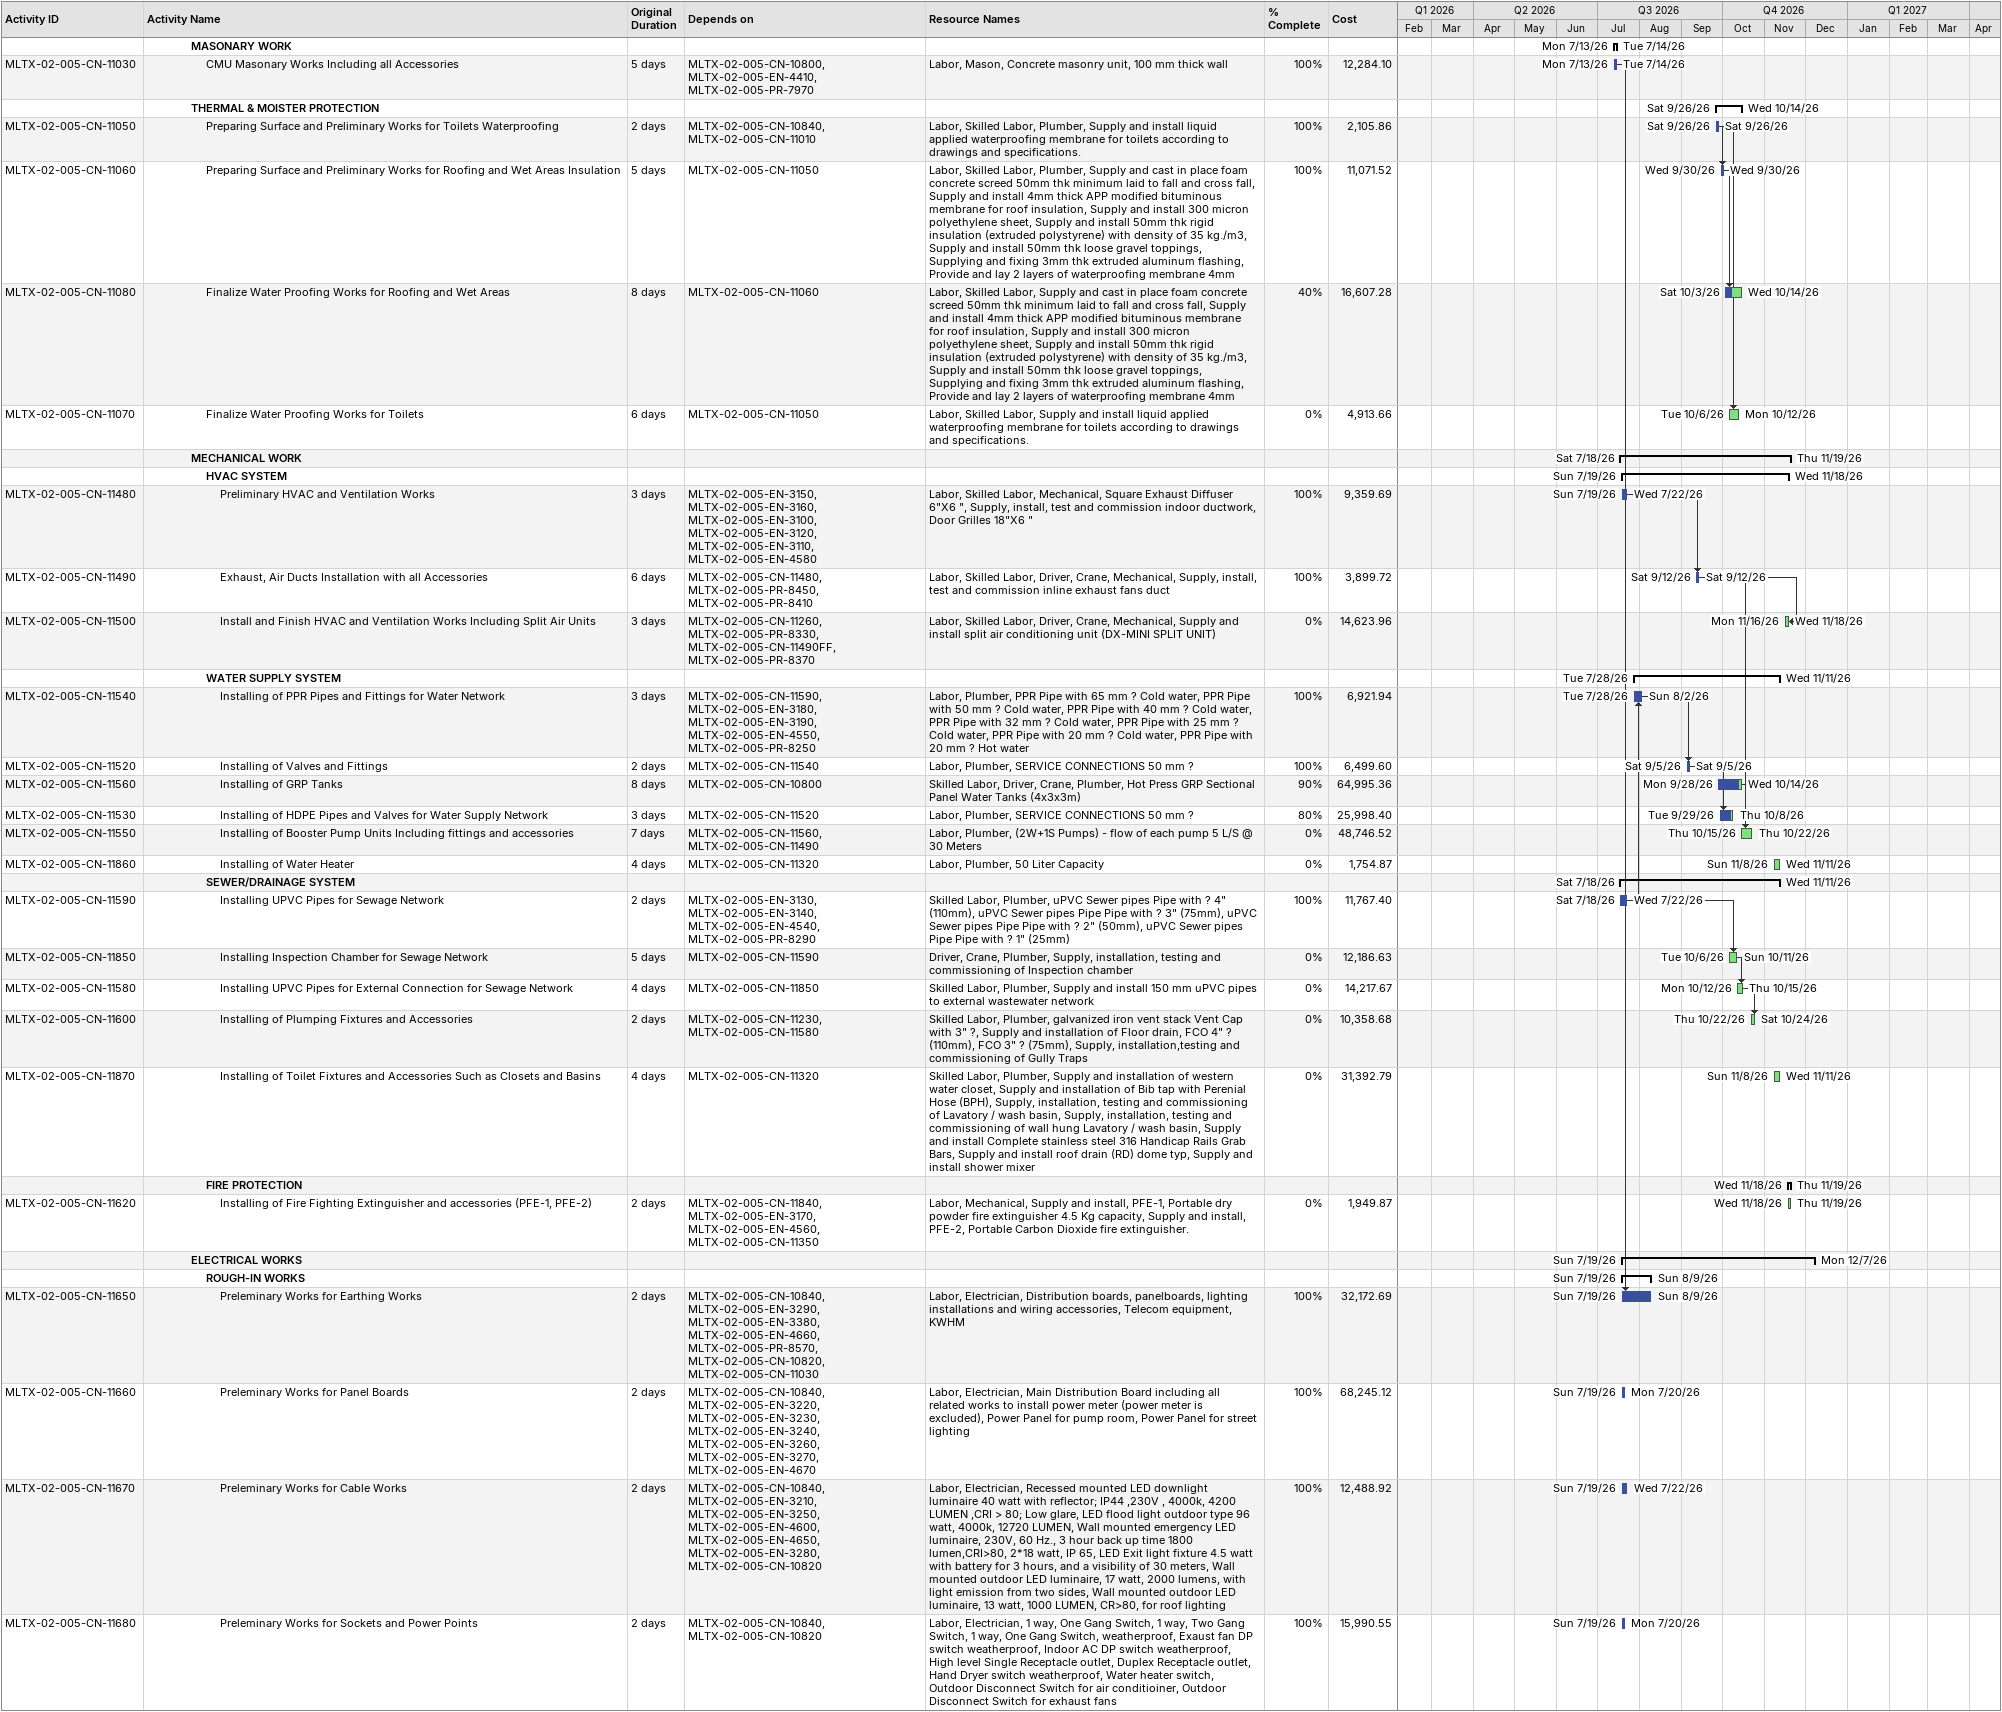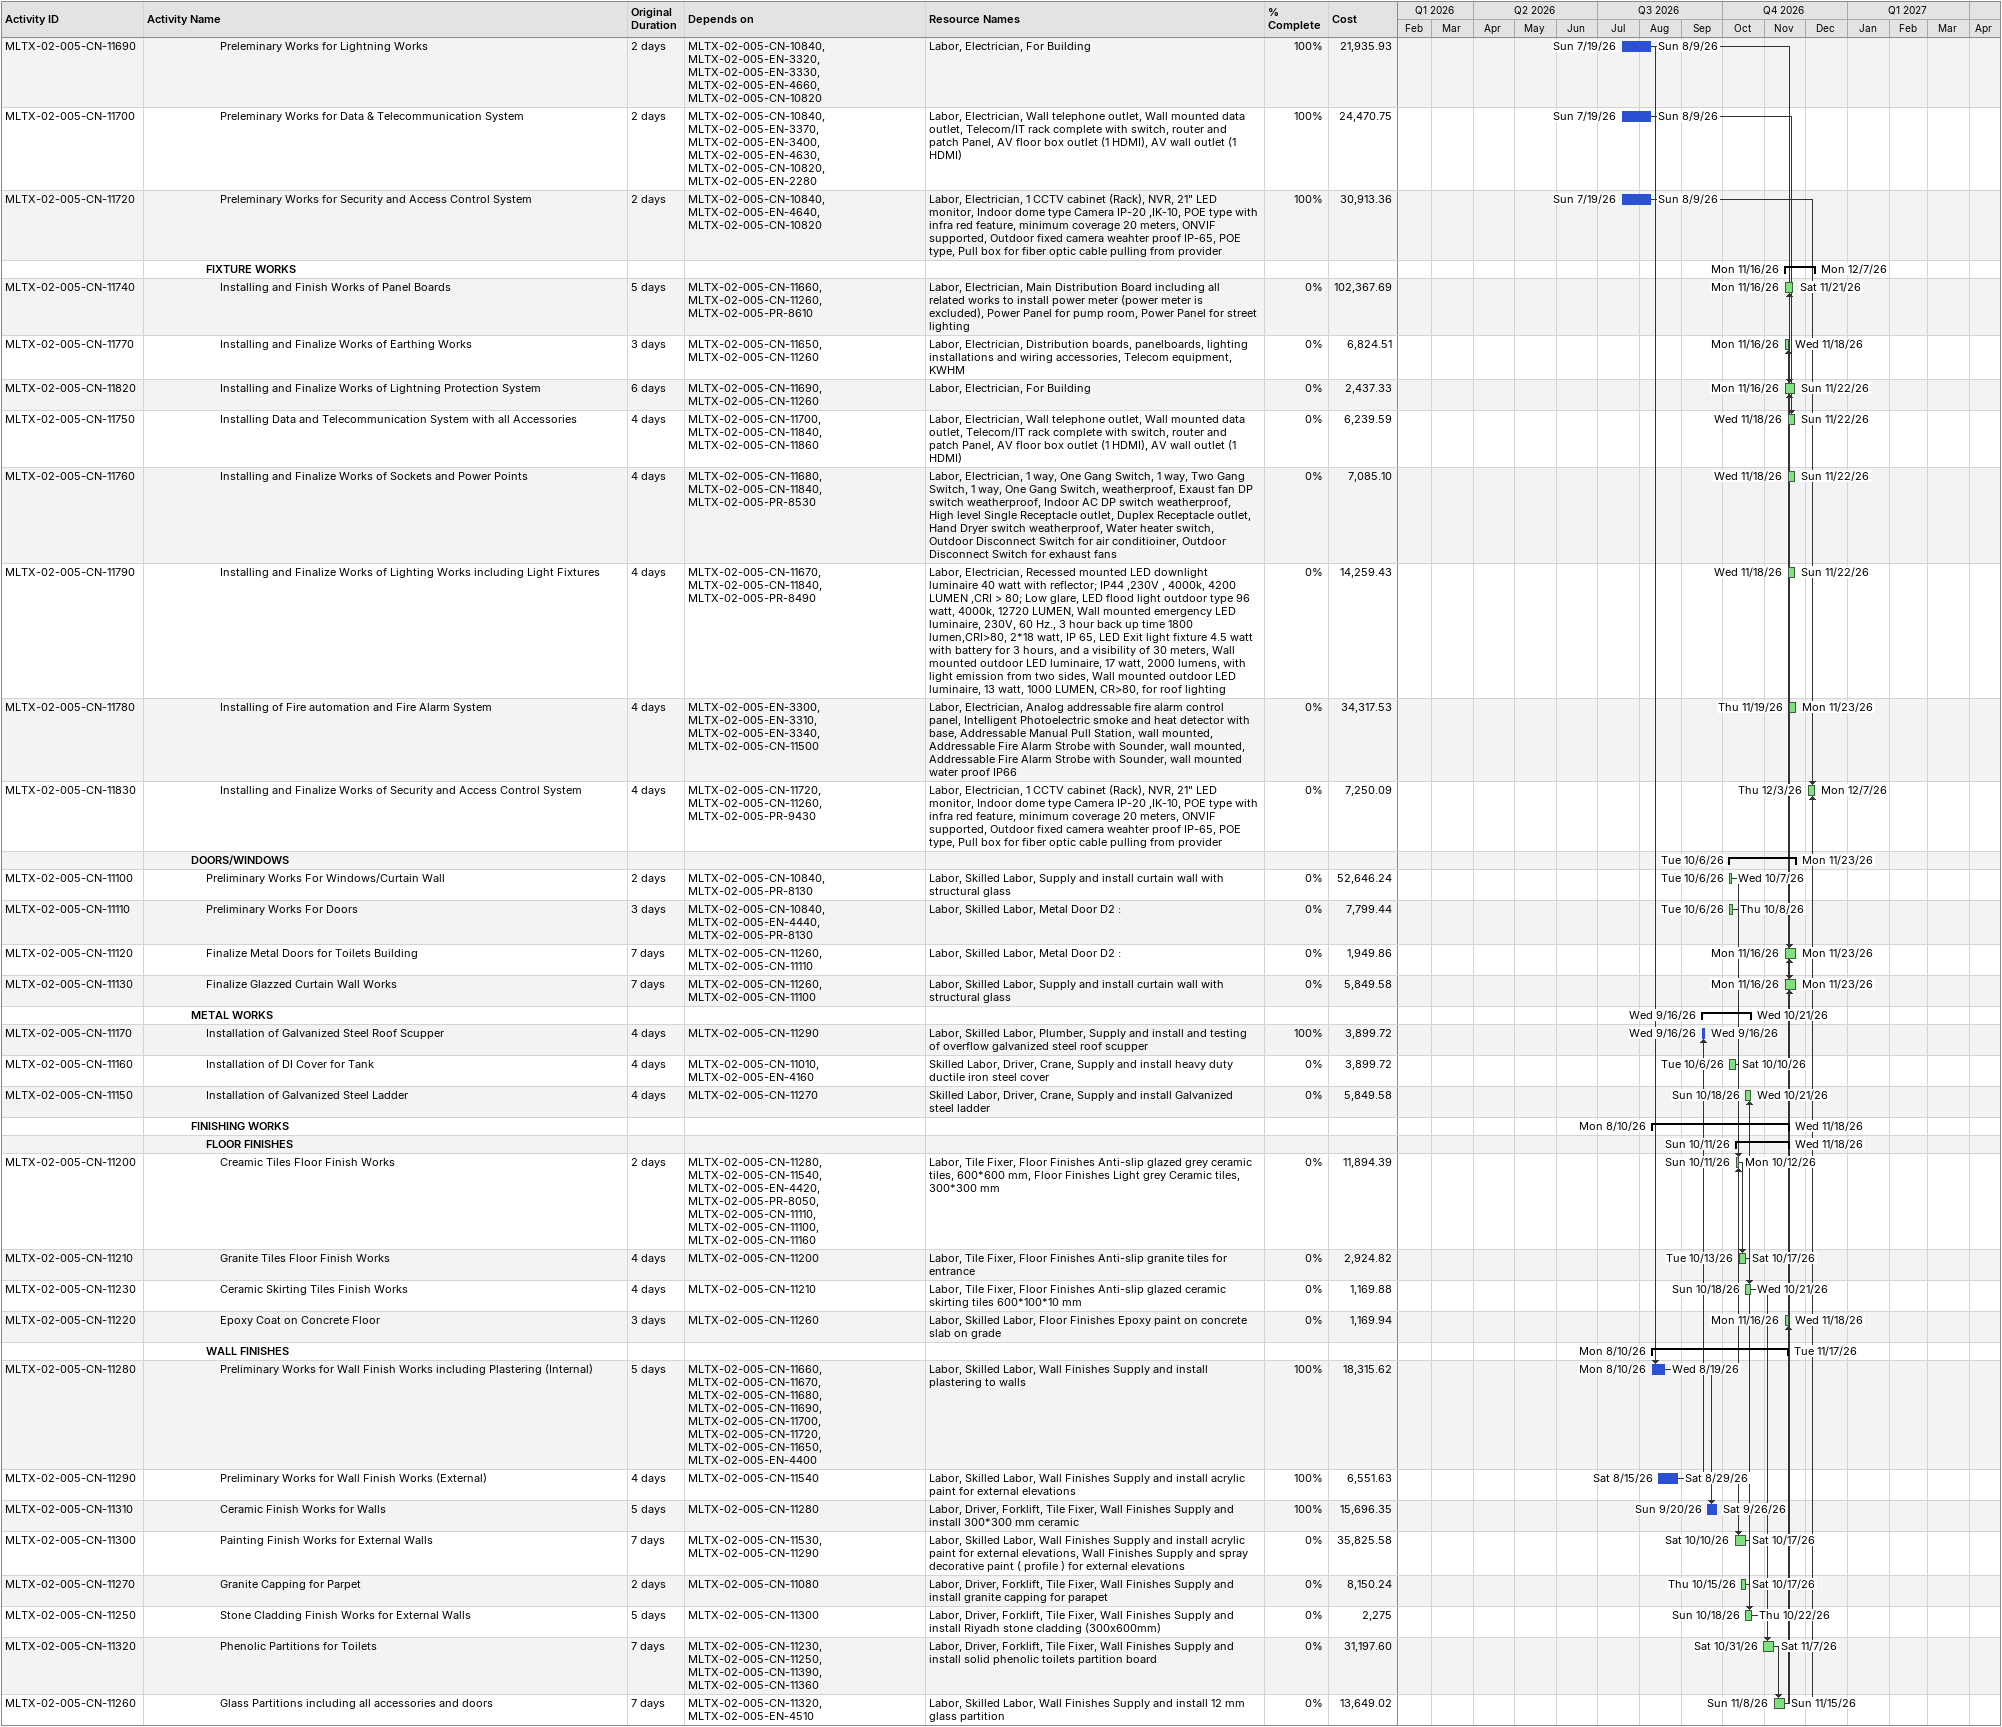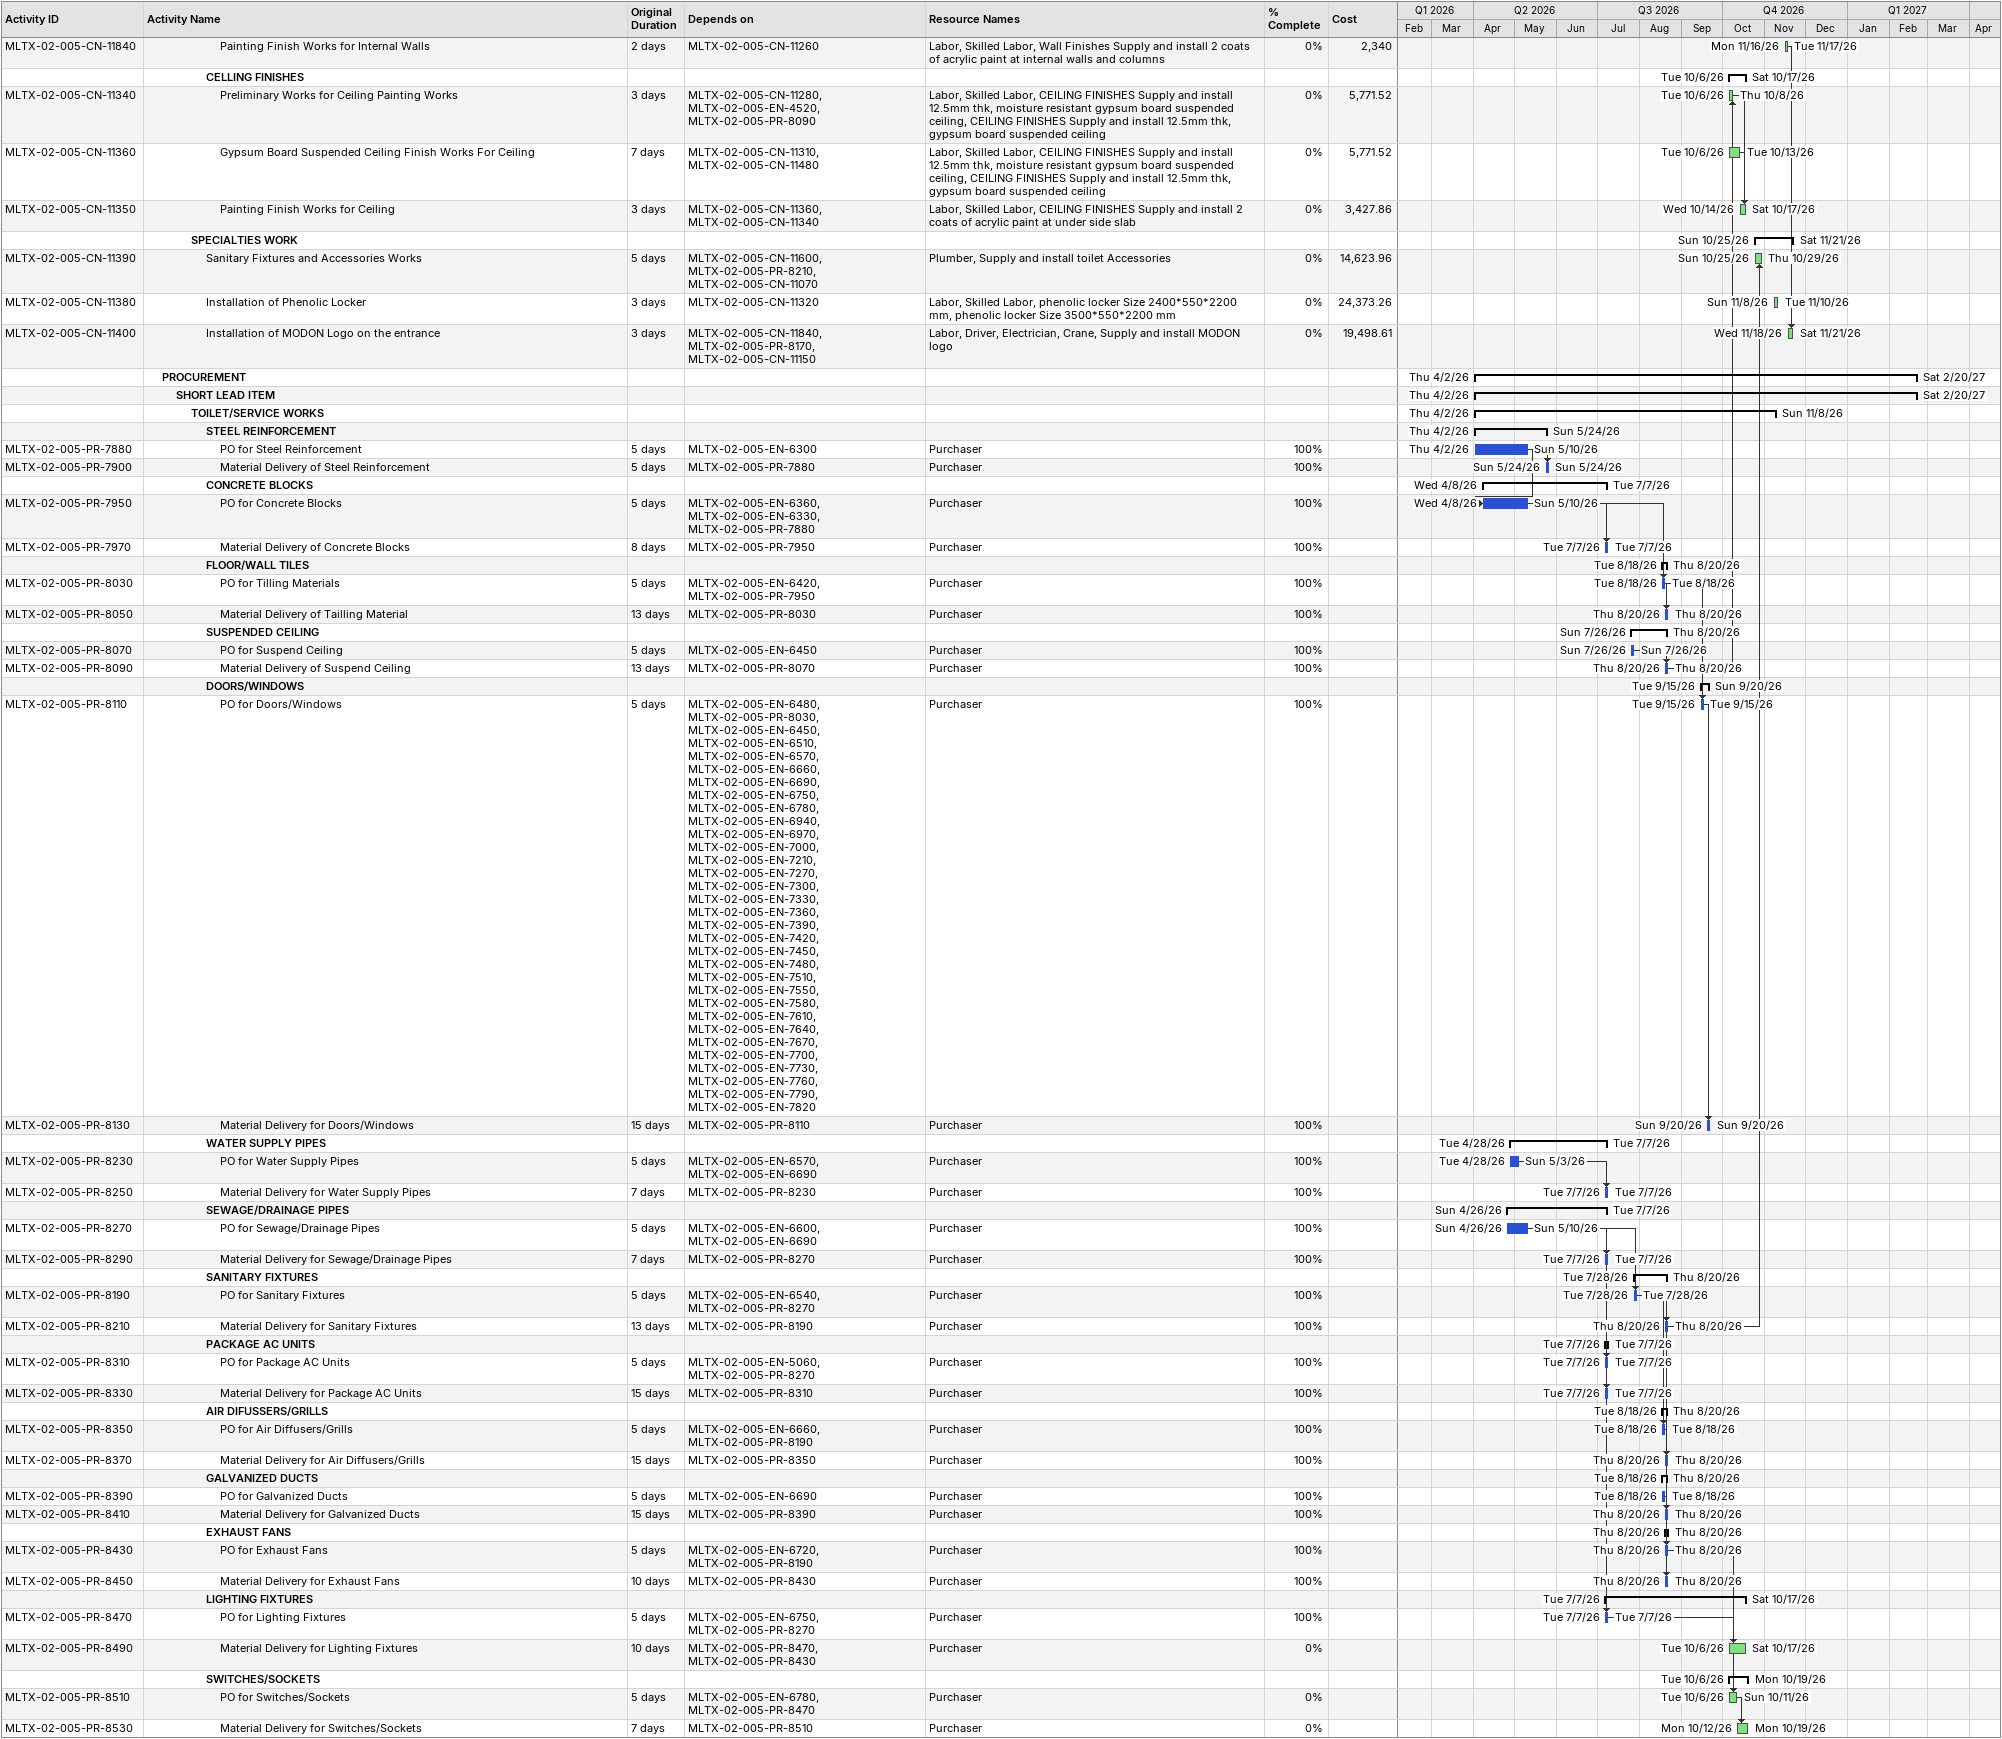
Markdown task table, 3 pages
| ID | Level | Task | Original duration | Start | Finish | Predecessors | Resources | % complete | Cost |
|---|---|---|---|---|---|---|---|---|---|
|  | 4 | **MASONARY WORK** |  | 2026-07-13 | 2026-07-14 |  |  |  |  |
| MLTX-02-005-CN-11030 | 5 | CMU Masonary Works Including all Accessories | 5d | 2026-07-13 | 2026-07-14 | MLTX-02-005-CN-10800, MLTX-02-005-EN-4410, MLTX-02-005-PR-7970 | Labor, Mason, Concrete masonry unit, 100 mm thick wall | 100 | 12284.10 |
|  | 4 | **THERMAL & MOISTER PROTECTION** |  | 2026-09-26 | 2026-10-14 |  |  |  |  |
| MLTX-02-005-CN-11050 | 5 | Preparing Surface and Preliminary Works for Toilets Waterproofing | 2d | 2026-09-26 | 2026-09-26 | MLTX-02-005-CN-10840, MLTX-02-005-CN-11010 | Labor, Skilled Labor, Plumber, Supply and install liquid applied waterproofing membrane for toilets according to drawings and specifications. | 100 | 2105.86 |
| MLTX-02-005-CN-11060 | 5 | Preparing Surface and Preliminary Works for Roofing and Wet Areas Insulation | 5d | 2026-09-30 | 2026-09-30 | MLTX-02-005-CN-11050 | Labor, Skilled Labor, Plumber, Supply and cast in place foam concrete screed 50mm thk minimum laid to fall and cross fall, Supply and install 4mm thick APP modified bituminous membrane for roof insulation, Supply and install 300 micron polyethylene sheet, Supply and install 50mm thk rigid insulation (extruded polystyrene) with density of 35 kg./m3, Supply and install 50mm thk loose gravel toppings, Supplying and fixing 3mm thk extruded aluminum flashing, Provide and lay 2 layers of waterproofing membrane 4mm | 100 | 11071.52 |
| MLTX-02-005-CN-11080 | 5 | Finalize Water Proofing Works for Roofing and Wet Areas | 8d | 2026-10-03 | 2026-10-14 | MLTX-02-005-CN-11060 | Labor, Skilled Labor, Supply and cast in place foam concrete screed 50mm thk minimum laid to fall and cross fall, Supply and install 4mm thick APP modified bituminous membrane for roof insulation, Supply and install 300 micron polyethylene sheet, Supply and install 50mm thk rigid insulation (extruded polystyrene) with density of 35 kg./m3, Supply and install 50mm thk loose gravel toppings, Supplying and fixing 3mm thk extruded aluminum flashing, Provide and lay 2 layers of waterproofing membrane 4mm | 40 | 16607.28 |
| MLTX-02-005-CN-11070 | 5 | Finalize Water Proofing Works for Toilets | 6d | 2026-10-06 | 2026-10-12 | MLTX-02-005-CN-11050 | Labor, Skilled Labor, Supply and install liquid applied waterproofing membrane for toilets according to drawings and specifications. | 0 | 4913.66 |
|  | 4 | **MECHANICAL WORK** |  | 2026-07-18 | 2026-11-19 |  |  |  |  |
|  | 5 | **HVAC SYSTEM** |  | 2026-07-19 | 2026-11-18 |  |  |  |  |
| MLTX-02-005-CN-11480 | 6 | Preliminary HVAC and Ventilation Works | 3d | 2026-07-19 | 2026-07-22 | MLTX-02-005-EN-3150, MLTX-02-005-EN-3160, MLTX-02-005-EN-3100, MLTX-02-005-EN-3120, MLTX-02-005-EN-3110, MLTX-02-005-EN-4580 | Labor, Skilled Labor, Mechanical, Square Exhaust Diffuser 6"X6 ", Supply, install, test and commission indoor ductwork, Door Grilles 18"X6 " | 100 | 9359.69 |
| MLTX-02-005-CN-11490 | 6 | Exhaust, Air Ducts Installation with all Accessories | 6d | 2026-09-12 | 2026-09-12 | MLTX-02-005-CN-11480, MLTX-02-005-PR-8450, MLTX-02-005-PR-8410 | Labor, Skilled Labor, Driver, Crane, Mechanical, Supply, install, test and commission inline exhaust fans duct | 100 | 3899.72 |
| MLTX-02-005-CN-11500 | 6 | Install and Finish HVAC and Ventilation Works Including Split Air Units | 3d | 2026-11-16 | 2026-11-18 | MLTX-02-005-CN-11260, MLTX-02-005-PR-8330, MLTX-02-005-CN-11490FF, MLTX-02-005-PR-8370 | Labor, Skilled Labor, Driver, Crane, Mechanical, Supply and install split air conditioning unit (DX-MINI SPLIT UNIT) | 0 | 14623.96 |
|  | 5 | **WATER SUPPLY SYSTEM** |  | 2026-07-28 | 2026-11-11 |  |  |  |  |
| MLTX-02-005-CN-11540 | 6 | Installing of PPR Pipes and Fittings for Water Network | 3d | 2026-07-28 | 2026-08-02 | MLTX-02-005-CN-11590, MLTX-02-005-EN-3180, MLTX-02-005-EN-3190, MLTX-02-005-EN-4550, MLTX-02-005-PR-8250 | Labor, Plumber, PPR Pipe with 65 mm ? Cold water, PPR Pipe with 50 mm ? Cold water, PPR Pipe with 40 mm ? Cold water, PPR Pipe with 32 mm ? Cold water, PPR Pipe with 25 mm ? Cold water, PPR Pipe with 20 mm ? Cold water, PPR Pipe with 20 mm ? Hot water | 100 | 6921.94 |
| MLTX-02-005-CN-11520 | 6 | Installing of Valves and Fittings | 2d | 2026-09-05 | 2026-09-05 | MLTX-02-005-CN-11540 | Labor, Plumber, SERVICE CONNECTIONS 50 mm ? | 100 | 6499.60 |
| MLTX-02-005-CN-11560 | 6 | Installing of GRP Tanks | 8d | 2026-09-28 | 2026-10-14 | MLTX-02-005-CN-10800 | Skilled Labor, Driver, Crane, Plumber, Hot Press GRP Sectional Panel Water Tanks (4x3x3m) | 90 | 64995.36 |
| MLTX-02-005-CN-11530 | 6 | Installing of HDPE Pipes and Valves for Water Supply Network | 3d | 2026-09-29 | 2026-10-08 | MLTX-02-005-CN-11520 | Labor, Plumber, SERVICE CONNECTIONS 50 mm ? | 80 | 25998.40 |
| MLTX-02-005-CN-11550 | 6 | Installing of Booster Pump Units Including fittings and accessories | 7d | 2026-10-15 | 2026-10-22 | MLTX-02-005-CN-11560, MLTX-02-005-CN-11490 | Labor, Plumber, (2W+1S Pumps) - flow of each pump 5 L/S @ 30 Meters | 0 | 48746.52 |
| MLTX-02-005-CN-11860 | 6 | Installing of Water Heater | 4d | 2026-11-08 | 2026-11-11 | MLTX-02-005-CN-11320 | Labor, Plumber, 50 Liter Capacity | 0 | 1754.87 |
|  | 5 | **SEWER/DRAINAGE SYSTEM** |  | 2026-07-18 | 2026-11-11 |  |  |  |  |
| MLTX-02-005-CN-11590 | 6 | Installing UPVC Pipes for Sewage Network | 2d | 2026-07-18 | 2026-07-22 | MLTX-02-005-EN-3130, MLTX-02-005-EN-3140, MLTX-02-005-EN-4540, MLTX-02-005-PR-8290 | Skilled Labor, Plumber, uPVC Sewer pipes Pipe with ? 4" (110mm), uPVC Sewer pipes Pipe Pipe with ? 3" (75mm), uPVC Sewer pipes Pipe Pipe with ? 2" (50mm), uPVC Sewer pipes Pipe Pipe with ? 1" (25mm) | 100 | 11767.40 |
| MLTX-02-005-CN-11850 | 6 | Installing Inspection Chamber for Sewage Network | 5d | 2026-10-06 | 2026-10-11 | MLTX-02-005-CN-11590 | Driver, Crane, Plumber, Supply, installation, testing and commissioning of Inspection chamber | 0 | 12186.63 |
| MLTX-02-005-CN-11580 | 6 | Installing UPVC Pipes for External Connection for Sewage Network | 4d | 2026-10-12 | 2026-10-15 | MLTX-02-005-CN-11850 | Skilled Labor, Plumber, Supply and install 150 mm uPVC pipes to external wastewater network | 0 | 14217.67 |
| MLTX-02-005-CN-11600 | 6 | Installing of Plumping Fixtures and Accessories | 2d | 2026-10-22 | 2026-10-24 | MLTX-02-005-CN-11230, MLTX-02-005-CN-11580 | Skilled Labor, Plumber, galvanized iron vent stack Vent Cap with 3" ?, Supply and installation of Floor drain, FCO 4" ? (110mm), FCO 3" ? (75mm), Supply, installation,testing and commissioning of Gully Traps | 0 | 10358.68 |
| MLTX-02-005-CN-11870 | 6 | Installing of Toilet Fixtures and Accessories Such as Closets and Basins | 4d | 2026-11-08 | 2026-11-11 | MLTX-02-005-CN-11320 | Skilled Labor, Plumber, Supply and installation of western water closet, Supply and installation of Bib tap with Perenial Hose (BPH), Supply, installation, testing and commissioning of Lavatory / wash basin, Supply, installation, testing and commissioning of wall hung Lavatory / wash basin, Supply and install Complete stainless steel 316 Handicap Rails Grab Bars, Supply and install roof drain (RD) dome typ, Supply and install shower mixer | 0 | 31392.79 |
|  | 5 | **FIRE PROTECTION** |  | 2026-11-18 | 2026-11-19 |  |  |  |  |
| MLTX-02-005-CN-11620 | 6 | Installing of Fire Fighting Extinguisher and accessories (PFE-1, PFE-2) | 2d | 2026-11-18 | 2026-11-19 | MLTX-02-005-CN-11840, MLTX-02-005-EN-3170, MLTX-02-005-EN-4560, MLTX-02-005-CN-11350 | Labor, Mechanical, Supply and install, PFE-1, Portable dry powder fire extinguisher 4.5 Kg capacity, Supply and install, PFE-2, Portable Carbon Dioxide fire extinguisher. | 0 | 1949.87 |
|  | 4 | **ELECTRICAL WORKS** |  | 2026-07-19 | 2026-12-07 |  |  |  |  |
|  | 5 | **ROUGH-IN WORKS** |  | 2026-07-19 | 2026-08-09 |  |  |  |  |
| MLTX-02-005-CN-11650 | 6 | Preleminary Works for Earthing Works | 2d | 2026-07-19 | 2026-08-09 | MLTX-02-005-CN-10840, MLTX-02-005-EN-3290, MLTX-02-005-EN-3380, MLTX-02-005-EN-4660, MLTX-02-005-PR-8570, MLTX-02-005-CN-10820, MLTX-02-005-CN-11030 | Labor, Electrician, Distribution boards, panelboards, lighting installations and wiring accessories, Telecom equipment, KWHM | 100 | 32172.69 |
| MLTX-02-005-CN-11660 | 6 | Preleminary Works for Panel Boards | 2d | 2026-07-19 | 2026-07-20 | MLTX-02-005-CN-10840, MLTX-02-005-EN-3220, MLTX-02-005-EN-3230, MLTX-02-005-EN-3240, MLTX-02-005-EN-3260, MLTX-02-005-EN-3270, MLTX-02-005-EN-4670 | Labor, Electrician, Main Distribution Board including all related works to install power meter (power meter is excluded), Power Panel for pump room, Power Panel for street lighting | 100 | 68245.12 |
| MLTX-02-005-CN-11670 | 6 | Preleminary Works for Cable Works | 2d | 2026-07-19 | 2026-07-22 | MLTX-02-005-CN-10840, MLTX-02-005-EN-3210, MLTX-02-005-EN-3250, MLTX-02-005-EN-4600, MLTX-02-005-EN-4650, MLTX-02-005-EN-3280, MLTX-02-005-CN-10820 | Labor, Electrician, Recessed mounted LED downlight luminaire 40 watt with reflector; IP44 ,230V , 4000k, 4200 LUMEN ,CRI > 80; Low glare, LED flood light outdoor type 96 watt, 4000k, 12720 LUMEN, Wall mounted emergency LED luminaire, 230V, 60 Hz., 3 hour back up time 1800 lumen,CRI>80, 2*18 watt, IP 65, LED Exit light fixture 4.5 watt with battery for 3 hours, and a visibility of 30 meters, Wall mounted outdoor LED luminaire, 17 watt, 2000 lumens, with light emission from two sides, Wall mounted outdoor LED luminaire, 13 watt, 1000 LUMEN, CR>80, for roof lighting | 100 | 12488.92 |
| MLTX-02-005-CN-11680 | 6 | Preleminary Works for Sockets and Power Points | 2d | 2026-07-19 | 2026-07-20 | MLTX-02-005-CN-10840, MLTX-02-005-CN-10820 | Labor, Electrician, 1 way, One Gang Switch, 1 way, Two Gang Switch, 1 way, One Gang Switch, weatherproof, Exaust fan DP switch weatherproof, Indoor AC DP switch weatherproof, High level Single Receptacle outlet, Duplex Receptacle outlet, Hand Dryer switch weatherproof, Water heater switch, Outdoor Disconnect Switch for air conditioiner, Outdoor Disconnect Switch for exhaust fans | 100 | 15990.55 |
| MLTX-02-005-CN-11690 | 6 | Preleminary Works for Lightning Works | 2d | 2026-07-19 | 2026-08-09 | MLTX-02-005-CN-10840, MLTX-02-005-EN-3320, MLTX-02-005-EN-3330, MLTX-02-005-EN-4660, MLTX-02-005-CN-10820 | Labor, Electrician, For Building | 100 | 21935.93 |
| MLTX-02-005-CN-11700 | 6 | Preleminary Works for Data & Telecommunication System | 2d | 2026-07-19 | 2026-08-09 | MLTX-02-005-CN-10840, MLTX-02-005-EN-3370, MLTX-02-005-EN-3400, MLTX-02-005-EN-4630, MLTX-02-005-CN-10820, MLTX-02-005-EN-2280 | Labor, Electrician, Wall telephone outlet, Wall mounted data outlet, Telecom/IT rack complete with switch, router and patch Panel, AV floor box outlet (1 HDMI), AV wall outlet (1 HDMI) | 100 | 24470.75 |
| MLTX-02-005-CN-11720 | 6 | Preleminary Works for Security and Access Control System | 2d | 2026-07-19 | 2026-08-09 | MLTX-02-005-CN-10840, MLTX-02-005-EN-4640, MLTX-02-005-CN-10820 | Labor, Electrician, 1 CCTV cabinet (Rack), NVR, 21" LED monitor, Indoor dome type Camera IP-20 ,IK-10, POE type with infra red feature, minimum coverage 20 meters, ONVIF supported, Outdoor fixed camera weahter proof IP-65, POE type, Pull box for fiber optic cable pulling from provider | 100 | 30913.36 |
|  | 5 | **FIXTURE WORKS** |  | 2026-11-16 | 2026-12-07 |  |  |  |  |
| MLTX-02-005-CN-11740 | 6 | Installing and Finish Works of Panel Boards | 5d | 2026-11-16 | 2026-11-21 | MLTX-02-005-CN-11660, MLTX-02-005-CN-11260, MLTX-02-005-PR-8610 | Labor, Electrician, Main Distribution Board including all related works to install power meter (power meter is excluded), Power Panel for pump room, Power Panel for street lighting | 0 | 102367.69 |
| MLTX-02-005-CN-11770 | 6 | Installing and Finalize Works of Earthing Works | 3d | 2026-11-16 | 2026-11-18 | MLTX-02-005-CN-11650, MLTX-02-005-CN-11260 | Labor, Electrician, Distribution boards, panelboards, lighting installations and wiring accessories, Telecom equipment, KWHM | 0 | 6824.51 |
| MLTX-02-005-CN-11820 | 6 | Installing and Finalize Works of Lightning Protection System | 6d | 2026-11-16 | 2026-11-22 | MLTX-02-005-CN-11690, MLTX-02-005-CN-11260 | Labor, Electrician, For Building | 0 | 2437.33 |
| MLTX-02-005-CN-11750 | 6 | Installing Data and Telecommunication System with all Accessories | 4d | 2026-11-18 | 2026-11-22 | MLTX-02-005-CN-11700, MLTX-02-005-CN-11840, MLTX-02-005-CN-11860 | Labor, Electrician, Wall telephone outlet, Wall mounted data outlet, Telecom/IT rack complete with switch, router and patch Panel, AV floor box outlet (1 HDMI), AV wall outlet (1 HDMI) | 0 | 6239.59 |
| MLTX-02-005-CN-11760 | 6 | Installing and Finalize Works of Sockets and Power Points | 4d | 2026-11-18 | 2026-11-22 | MLTX-02-005-CN-11680, MLTX-02-005-CN-11840, MLTX-02-005-PR-8530 | Labor, Electrician, 1 way, One Gang Switch, 1 way, Two Gang Switch, 1 way, One Gang Switch, weatherproof, Exaust fan DP switch weatherproof, Indoor AC DP switch weatherproof, High level Single Receptacle outlet, Duplex Receptacle outlet, Hand Dryer switch weatherproof, Water heater switch, Outdoor Disconnect Switch for air conditioiner, Outdoor Disconnect Switch for exhaust fans | 0 | 7085.10 |
| MLTX-02-005-CN-11790 | 6 | Installing and Finalize Works of Lighting Works including Light Fixtures | 4d | 2026-11-18 | 2026-11-22 | MLTX-02-005-CN-11670, MLTX-02-005-CN-11840, MLTX-02-005-PR-8490 | Labor, Electrician, Recessed mounted LED downlight luminaire 40 watt with reflector; IP44 ,230V , 4000k, 4200 LUMEN ,CRI > 80; Low glare, LED flood light outdoor type 96 watt, 4000k, 12720 LUMEN, Wall mounted emergency LED luminaire, 230V, 60 Hz., 3 hour back up time 1800 lumen,CRI>80, 2*18 watt, IP 65, LED Exit light fixture 4.5 watt with battery for 3 hours, and a visibility of 30 meters, Wall mounted outdoor LED luminaire, 17 watt, 2000 lumens, with light emission from two sides, Wall mounted outdoor LED luminaire, 13 watt, 1000 LUMEN, CR>80, for roof lighting | 0 | 14259.43 |
| MLTX-02-005-CN-11780 | 6 | Installing of Fire automation and Fire Alarm System | 4d | 2026-11-19 | 2026-11-23 | MLTX-02-005-EN-3300, MLTX-02-005-EN-3310, MLTX-02-005-EN-3340, MLTX-02-005-CN-11500 | Labor, Electrician, Analog addressable fire alarm control panel, Intelligent Photoelectric smoke and heat detector with base, Addressable Manual Pull Station, wall mounted, Addressable Fire Alarm Strobe with Sounder, wall mounted, Addressable Fire Alarm Strobe with Sounder, wall mounted water proof IP66 | 0 | 34317.53 |
| MLTX-02-005-CN-11830 | 6 | Installing and Finalize Works of Security and Access Control System | 4d | 2026-12-03 | 2026-12-07 | MLTX-02-005-CN-11720, MLTX-02-005-CN-11260, MLTX-02-005-PR-9430 | Labor, Electrician, 1 CCTV cabinet (Rack), NVR, 21" LED monitor, Indoor dome type Camera IP-20 ,IK-10, POE type with infra red feature, minimum coverage 20 meters, ONVIF supported, Outdoor fixed camera weahter proof IP-65, POE type, Pull box for fiber optic cable pulling from provider | 0 | 7250.09 |
|  | 4 | **DOORS/WINDOWS** |  | 2026-10-06 | 2026-11-23 |  |  |  |  |
| MLTX-02-005-CN-11100 | 5 | Preliminary Works For Windows/Curtain Wall | 2d | 2026-10-06 | 2026-10-07 | MLTX-02-005-CN-10840, MLTX-02-005-PR-8130 | Labor, Skilled Labor, Supply and install curtain wall with structural glass | 0 | 52646.24 |
| MLTX-02-005-CN-11110 | 5 | Preliminary Works For Doors | 3d | 2026-10-06 | 2026-10-08 | MLTX-02-005-CN-10840, MLTX-02-005-EN-4440, MLTX-02-005-PR-8130 | Labor, Skilled Labor, Metal Door D2 : | 0 | 7799.44 |
| MLTX-02-005-CN-11120 | 5 | Finalize Metal Doors for Toilets Building | 7d | 2026-11-16 | 2026-11-23 | MLTX-02-005-CN-11260, MLTX-02-005-CN-11110 | Labor, Skilled Labor, Metal Door D2 : | 0 | 1949.86 |
| MLTX-02-005-CN-11130 | 5 | Finalize Glazzed Curtain Wall Works | 7d | 2026-11-16 | 2026-11-23 | MLTX-02-005-CN-11260, MLTX-02-005-CN-11100 | Labor, Skilled Labor, Supply and install curtain wall with structural glass | 0 | 5849.58 |
|  | 4 | **METAL WORKS** |  | 2026-09-16 | 2026-10-21 |  |  |  |  |
| MLTX-02-005-CN-11170 | 5 | Installation of Galvanized Steel Roof Scupper | 4d | 2026-09-16 | 2026-09-16 | MLTX-02-005-CN-11290 | Labor, Skilled Labor, Plumber, Supply and install and testing of overflow galvanized steel roof scupper | 100 | 3899.72 |
| MLTX-02-005-CN-11160 | 5 | Installation of DI Cover for Tank | 4d | 2026-10-06 | 2026-10-10 | MLTX-02-005-CN-11010, MLTX-02-005-EN-4160 | Skilled Labor, Driver, Crane, Supply and install heavy duty ductile iron steel cover | 0 | 3899.72 |
| MLTX-02-005-CN-11150 | 5 | Installation of Galvanized Steel Ladder | 4d | 2026-10-18 | 2026-10-21 | MLTX-02-005-CN-11270 | Skilled Labor, Driver, Crane, Supply and install Galvanized steel ladder | 0 | 5849.58 |
|  | 4 | **FINISHING WORKS** |  | 2026-08-10 | 2026-11-18 |  |  |  |  |
|  | 5 | **FLOOR FINISHES** |  | 2026-10-11 | 2026-11-18 |  |  |  |  |
| MLTX-02-005-CN-11200 | 6 | Creamic Tiles Floor Finish Works | 2d | 2026-10-11 | 2026-10-12 | MLTX-02-005-CN-11280, MLTX-02-005-CN-11540, MLTX-02-005-EN-4420, MLTX-02-005-PR-8050, MLTX-02-005-CN-11110, MLTX-02-005-CN-11100, MLTX-02-005-CN-11160 | Labor, Tile Fixer, Floor Finishes Anti-slip glazed grey ceramic tiles, 600*600 mm, Floor Finishes Light grey Ceramic tiles, 300*300 mm | 0 | 11894.39 |
| MLTX-02-005-CN-11210 | 6 | Granite Tiles Floor Finish Works | 4d | 2026-10-13 | 2026-10-17 | MLTX-02-005-CN-11200 | Labor, Tile Fixer, Floor Finishes Anti-slip granite tiles for entrance | 0 | 2924.82 |
| MLTX-02-005-CN-11230 | 6 | Ceramic Skirting Tiles Finish Works | 4d | 2026-10-18 | 2026-10-21 | MLTX-02-005-CN-11210 | Labor, Tile Fixer, Floor Finishes Anti-slip glazed ceramic skirting tiles 600*100*10 mm | 0 | 1169.88 |
| MLTX-02-005-CN-11220 | 6 | Epoxy Coat on Concrete Floor | 3d | 2026-11-16 | 2026-11-18 | MLTX-02-005-CN-11260 | Labor, Skilled Labor, Floor Finishes Epoxy paint on concrete slab on grade | 0 | 1169.94 |
|  | 5 | **WALL FINISHES** |  | 2026-08-10 | 2026-11-17 |  |  |  |  |
| MLTX-02-005-CN-11280 | 6 | Preliminary Works for Wall Finish Works including Plastering (Internal) | 5d | 2026-08-10 | 2026-08-19 | MLTX-02-005-CN-11660, MLTX-02-005-CN-11670, MLTX-02-005-CN-11680, MLTX-02-005-CN-11690, MLTX-02-005-CN-11700, MLTX-02-005-CN-11720, MLTX-02-005-CN-11650, MLTX-02-005-EN-4400 | Labor, Skilled Labor, Wall Finishes Supply and install plastering to walls | 100 | 18315.62 |
| MLTX-02-005-CN-11290 | 6 | Preliminary Works for Wall Finish Works (External) | 4d | 2026-08-15 | 2026-08-29 | MLTX-02-005-CN-11540 | Labor, Skilled Labor, Wall Finishes Supply and install acrylic paint for external elevations | 100 | 6551.63 |
| MLTX-02-005-CN-11310 | 6 | Ceramic Finish Works for Walls | 5d | 2026-09-20 | 2026-09-26 | MLTX-02-005-CN-11280 | Labor, Driver, Forklift, Tile Fixer, Wall Finishes Supply and install 300*300 mm ceramic | 100 | 15696.35 |
| MLTX-02-005-CN-11300 | 6 | Painting Finish Works for External Walls | 7d | 2026-10-10 | 2026-10-17 | MLTX-02-005-CN-11530, MLTX-02-005-CN-11290 | Labor, Skilled Labor, Wall Finishes Supply and install acrylic paint for external elevations, Wall Finishes Supply and spray decorative paint ( profile ) for external elevations | 0 | 35825.58 |
| MLTX-02-005-CN-11270 | 6 | Granite Capping for Parpet | 2d | 2026-10-15 | 2026-10-17 | MLTX-02-005-CN-11080 | Labor, Driver, Forklift, Tile Fixer, Wall Finishes Supply and install granite capping for parapet | 0 | 8150.24 |
| MLTX-02-005-CN-11250 | 6 | Stone Cladding Finish Works for External Walls | 5d | 2026-10-18 | 2026-10-22 | MLTX-02-005-CN-11300 | Labor, Driver, Forklift, Tile Fixer, Wall Finishes Supply and install Riyadh stone cladding (300x600mm) | 0 | 2275 |
| MLTX-02-005-CN-11320 | 6 | Phenolic Partitions for Toilets | 7d | 2026-10-31 | 2026-11-07 | MLTX-02-005-CN-11230, MLTX-02-005-CN-11250, MLTX-02-005-CN-11390, MLTX-02-005-CN-11360 | Labor, Driver, Forklift, Tile Fixer, Wall Finishes Supply and install solid phenolic toilets partition board | 0 | 31197.60 |
| MLTX-02-005-CN-11260 | 6 | Glass Partitions including all accessories and doors | 7d | 2026-11-08 | 2026-11-15 | MLTX-02-005-CN-11320, MLTX-02-005-EN-4510 | Labor, Skilled Labor, Wall Finishes Supply and install 12 mm glass partition | 0 | 13649.02 |
| MLTX-02-005-CN-11840 | 6 | Painting Finish Works for Internal Walls | 2d | 2026-11-16 | 2026-11-17 | MLTX-02-005-CN-11260 | Labor, Skilled Labor, Wall Finishes Supply and install 2 coats of acrylic paint at internal walls and columns | 0 | 2340 |
|  | 5 | **CELLING FINISHES** |  | 2026-10-06 | 2026-10-17 |  |  |  |  |
| MLTX-02-005-CN-11340 | 6 | Preliminary Works for Ceiling Painting Works | 3d | 2026-10-06 | 2026-10-08 | MLTX-02-005-CN-11280, MLTX-02-005-EN-4520, MLTX-02-005-PR-8090 | Labor, Skilled Labor, CEILING FINISHES Supply and install 12.5mm thk, moisture resistant gypsum board suspended ceiling, CEILING FINISHES Supply and install 12.5mm thk, gypsum board suspended ceiling | 0 | 5771.52 |
| MLTX-02-005-CN-11360 | 6 | Gypsum Board Suspended Ceiling Finish Works For Ceiling | 7d | 2026-10-06 | 2026-10-13 | MLTX-02-005-CN-11310, MLTX-02-005-CN-11480 | Labor, Skilled Labor, CEILING FINISHES Supply and install 12.5mm thk, moisture resistant gypsum board suspended ceiling, CEILING FINISHES Supply and install 12.5mm thk, gypsum board suspended ceiling | 0 | 5771.52 |
| MLTX-02-005-CN-11350 | 6 | Painting Finish Works for Ceiling | 3d | 2026-10-14 | 2026-10-17 | MLTX-02-005-CN-11360, MLTX-02-005-CN-11340 | Labor, Skilled Labor, CEILING FINISHES Supply and install 2 coats of acrylic paint at under side slab | 0 | 3427.86 |
|  | 4 | **SPECIALTIES WORK** |  | 2026-10-25 | 2026-11-21 |  |  |  |  |
| MLTX-02-005-CN-11390 | 5 | Sanitary Fixtures and Accessories Works | 5d | 2026-10-25 | 2026-10-29 | MLTX-02-005-CN-11600, MLTX-02-005-PR-8210, MLTX-02-005-CN-11070 | Plumber, Supply and install toilet Accessories | 0 | 14623.96 |
| MLTX-02-005-CN-11380 | 5 | Installation of Phenolic Locker | 3d | 2026-11-08 | 2026-11-10 | MLTX-02-005-CN-11320 | Labor, Skilled Labor, phenolic locker Size 2400*550*2200 mm, phenolic locker Size 3500*550*2200 mm | 0 | 24373.26 |
| MLTX-02-005-CN-11400 | 5 | Installation of MODON Logo on the entrance | 3d | 2026-11-18 | 2026-11-21 | MLTX-02-005-CN-11840, MLTX-02-005-PR-8170, MLTX-02-005-CN-11150 | Labor, Driver, Electrician, Crane, Supply and install MODON logo | 0 | 19498.61 |
|  | 2 | **PROCUREMENT** |  | 2026-04-02 | 2027-02-20 |  |  |  |  |
|  | 3 | **SHORT LEAD ITEM** |  | 2026-04-02 | 2027-02-20 |  |  |  |  |
|  | 4 | **TOILET/SERVICE WORKS** |  | 2026-04-02 | 2026-11-08 |  |  |  |  |
|  | 5 | **STEEL REINFORCEMENT** |  | 2026-04-02 | 2026-05-24 |  |  |  |  |
| MLTX-02-005-PR-7880 | 6 | PO for Steel Reinforcement | 5d | 2026-04-02 | 2026-05-10 | MLTX-02-005-EN-6300 | Purchaser | 100 |  |
| MLTX-02-005-PR-7900 | 6 | Material Delivery of Steel Reinforcement | 5d | 2026-05-24 | 2026-05-24 | MLTX-02-005-PR-7880 | Purchaser | 100 |  |
|  | 5 | **CONCRETE BLOCKS** |  | 2026-04-08 | 2026-07-07 |  |  |  |  |
| MLTX-02-005-PR-7950 | 6 | PO for Concrete Blocks | 5d | 2026-04-08 | 2026-05-10 | MLTX-02-005-EN-6360, MLTX-02-005-EN-6330, MLTX-02-005-PR-7880 | Purchaser | 100 |  |
| MLTX-02-005-PR-7970 | 6 | Material Delivery of Concrete Blocks | 8d | 2026-07-07 | 2026-07-07 | MLTX-02-005-PR-7950 | Purchaser | 100 |  |
|  | 5 | **FLOOR/WALL TILES** |  | 2026-08-18 | 2026-08-20 |  |  |  |  |
| MLTX-02-005-PR-8030 | 6 | PO for Tilling Materials | 5d | 2026-08-18 | 2026-08-18 | MLTX-02-005-EN-6420, MLTX-02-005-PR-7950 | Purchaser | 100 |  |
| MLTX-02-005-PR-8050 | 6 | Material Delivery of Tailling Material | 13d | 2026-08-20 | 2026-08-20 | MLTX-02-005-PR-8030 | Purchaser | 100 |  |
|  | 5 | **SUSPENDED CEILING** |  | 2026-07-26 | 2026-08-20 |  |  |  |  |
| MLTX-02-005-PR-8070 | 6 | PO for Suspend Ceiling | 5d | 2026-07-26 | 2026-07-26 | MLTX-02-005-EN-6450 | Purchaser | 100 |  |
| MLTX-02-005-PR-8090 | 6 | Material Delivery of Suspend Ceiling | 13d | 2026-08-20 | 2026-08-20 | MLTX-02-005-PR-8070 | Purchaser | 100 |  |
|  | 5 | **DOORS/WINDOWS** |  | 2026-09-15 | 2026-09-20 |  |  |  |  |
| MLTX-02-005-PR-8110 | 6 | PO for Doors/Windows | 5d | 2026-09-15 | 2026-09-15 | MLTX-02-005-EN-6480, MLTX-02-005-PR-8030, MLTX-02-005-EN-6450, MLTX-02-005-EN-6510, MLTX-02-005-EN-6570, MLTX-02-005-EN-6660, MLTX-02-005-EN-6690, MLTX-02-005-EN-6750, MLTX-02-005-EN-6780, MLTX-02-005-EN-6940, MLTX-02-005-EN-6970, MLTX-02-005-EN-7000, MLTX-02-005-EN-7210, MLTX-02-005-EN-7270, MLTX-02-005-EN-7300, MLTX-02-005-EN-7330, MLTX-02-005-EN-7360, MLTX-02-005-EN-7390, MLTX-02-005-EN-7420, MLTX-02-005-EN-7450, MLTX-02-005-EN-7480, MLTX-02-005-EN-7510, MLTX-02-005-EN-7550, MLTX-02-005-EN-7580, MLTX-02-005-EN-7610, MLTX-02-005-EN-7640, MLTX-02-005-EN-7670, MLTX-02-005-EN-7700, MLTX-02-005-EN-7730, MLTX-02-005-EN-7760, MLTX-02-005-EN-7790, MLTX-02-005-EN-7820 | Purchaser | 100 |  |
| MLTX-02-005-PR-8130 | 6 | Material Delivery for Doors/Windows | 15d | 2026-09-20 | 2026-09-20 | MLTX-02-005-PR-8110 | Purchaser | 100 |  |
|  | 5 | **WATER SUPPLY PIPES** |  | 2026-04-28 | 2026-07-07 |  |  |  |  |
| MLTX-02-005-PR-8230 | 6 | PO for Water Supply Pipes | 5d | 2026-04-28 | 2026-05-03 | MLTX-02-005-EN-6570, MLTX-02-005-EN-6690 | Purchaser | 100 |  |
| MLTX-02-005-PR-8250 | 6 | Material Delivery for Water Supply Pipes | 7d | 2026-07-07 | 2026-07-07 | MLTX-02-005-PR-8230 | Purchaser | 100 |  |
|  | 5 | **SEWAGE/DRAINAGE PIPES** |  | 2026-04-26 | 2026-07-07 |  |  |  |  |
| MLTX-02-005-PR-8270 | 6 | PO for Sewage/Drainage Pipes | 5d | 2026-04-26 | 2026-05-10 | MLTX-02-005-EN-6600, MLTX-02-005-EN-6690 | Purchaser | 100 |  |
| MLTX-02-005-PR-8290 | 6 | Material Delivery for Sewage/Drainage Pipes | 7d | 2026-07-07 | 2026-07-07 | MLTX-02-005-PR-8270 | Purchaser | 100 |  |
|  | 5 | **SANITARY FIXTURES** |  | 2026-07-28 | 2026-08-20 |  |  |  |  |
| MLTX-02-005-PR-8190 | 6 | PO for Sanitary Fixtures | 5d | 2026-07-28 | 2026-07-28 | MLTX-02-005-EN-6540, MLTX-02-005-PR-8270 | Purchaser | 100 |  |
| MLTX-02-005-PR-8210 | 6 | Material Delivery for Sanitary Fixtures | 13d | 2026-08-20 | 2026-08-20 | MLTX-02-005-PR-8190 | Purchaser | 100 |  |
|  | 5 | **PACKAGE AC UNITS** |  | 2026-07-07 | 2026-07-07 |  |  |  |  |
| MLTX-02-005-PR-8310 | 6 | PO for Package AC Units | 5d | 2026-07-07 | 2026-07-07 | MLTX-02-005-EN-5060, MLTX-02-005-PR-8270 | Purchaser | 100 |  |
| MLTX-02-005-PR-8330 | 6 | Material Delivery for Package AC Units | 15d | 2026-07-07 | 2026-07-07 | MLTX-02-005-PR-8310 | Purchaser | 100 |  |
|  | 5 | **AIR DIFUSSERS/GRILLS** |  | 2026-08-18 | 2026-08-20 |  |  |  |  |
| MLTX-02-005-PR-8350 | 6 | PO for Air Diffusers/Grills | 5d | 2026-08-18 | 2026-08-18 | MLTX-02-005-EN-6660, MLTX-02-005-PR-8190 | Purchaser | 100 |  |
| MLTX-02-005-PR-8370 | 6 | Material Delivery for Air Diffusers/Grills | 15d | 2026-08-20 | 2026-08-20 | MLTX-02-005-PR-8350 | Purchaser | 100 |  |
|  | 5 | **GALVANIZED DUCTS** |  | 2026-08-18 | 2026-08-20 |  |  |  |  |
| MLTX-02-005-PR-8390 | 6 | PO for Galvanized Ducts | 5d | 2026-08-18 | 2026-08-18 | MLTX-02-005-EN-6690 | Purchaser | 100 |  |
| MLTX-02-005-PR-8410 | 6 | Material Delivery for Galvanized Ducts | 15d | 2026-08-20 | 2026-08-20 | MLTX-02-005-PR-8390 | Purchaser | 100 |  |
|  | 5 | **EXHAUST FANS** |  | 2026-08-20 | 2026-08-20 |  |  |  |  |
| MLTX-02-005-PR-8430 | 6 | PO for Exhaust Fans | 5d | 2026-08-20 | 2026-08-20 | MLTX-02-005-EN-6720, MLTX-02-005-PR-8190 | Purchaser | 100 |  |
| MLTX-02-005-PR-8450 | 6 | Material Delivery for Exhaust Fans | 10d | 2026-08-20 | 2026-08-20 | MLTX-02-005-PR-8430 | Purchaser | 100 |  |
|  | 5 | **LIGHTING FIXTURES** |  | 2026-07-07 | 2026-10-17 |  |  |  |  |
| MLTX-02-005-PR-8470 | 6 | PO for Lighting Fixtures | 5d | 2026-07-07 | 2026-07-07 | MLTX-02-005-EN-6750, MLTX-02-005-PR-8270 | Purchaser | 100 |  |
| MLTX-02-005-PR-8490 | 6 | Material Delivery for Lighting Fixtures | 10d | 2026-10-06 | 2026-10-17 | MLTX-02-005-PR-8470, MLTX-02-005-PR-8430 | Purchaser | 0 |  |
|  | 5 | **SWITCHES/SOCKETS** |  | 2026-10-06 | 2026-10-19 |  |  |  |  |
| MLTX-02-005-PR-8510 | 6 | PO for Switches/Sockets | 5d | 2026-10-06 | 2026-10-11 | MLTX-02-005-EN-6780, MLTX-02-005-PR-8470 | Purchaser | 0 |  |
| MLTX-02-005-PR-8530 | 6 | Material Delivery for Switches/Sockets | 7d | 2026-10-12 | 2026-10-19 | MLTX-02-005-PR-8510 | Purchaser | 0 |  |
